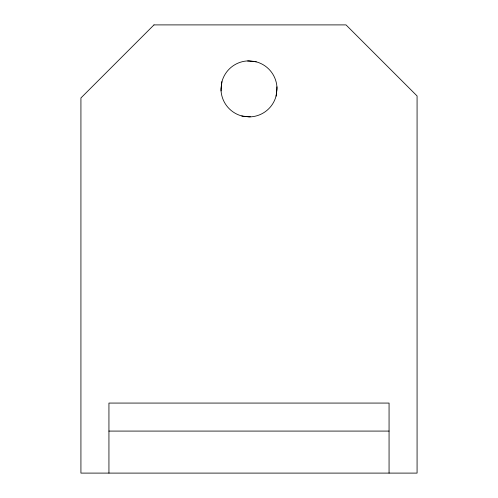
<?xml version="1.0" encoding="UTF-8"?>
<svg xmlns="http://www.w3.org/2000/svg" width="498" height="498" viewBox="0 0 498 498"><rect width="100%" height="100%" fill="white"/><g stroke="black" fill="none" stroke-linecap="round" stroke-linejoin="round"><path stroke-width="0.75" d="M221.062 90.941L221.336 86.166M221.373 85.538L221.486 83.639A28.013 28.013 0 0 1 249 60.881L256.252 61.839M276.627 92.255L276.514 94.147A28.013 28.013 0 0 1 249 116.906L241.748 115.953M276.664 91.62L276.938 86.851M221.94 81.647L220.988 88.893A28.013 28.013 0 0 0 243.036 116.264M276.06 96.145L277.013 88.893A28.013 28.013 0 0 0 254.964 61.528M108.938 431.081L389.063 431.081M247.637 60.999L253.625 61.341M243.746 116.408L250.363 116.793M389.063 473.1L389.063 403.069L108.938 403.069L108.938 473.1M153.982 24.9L80.925 97.957L80.925 473.1L417.075 473.1L417.075 95.958L346.01 24.9L153.982 24.9"/></g></svg>
